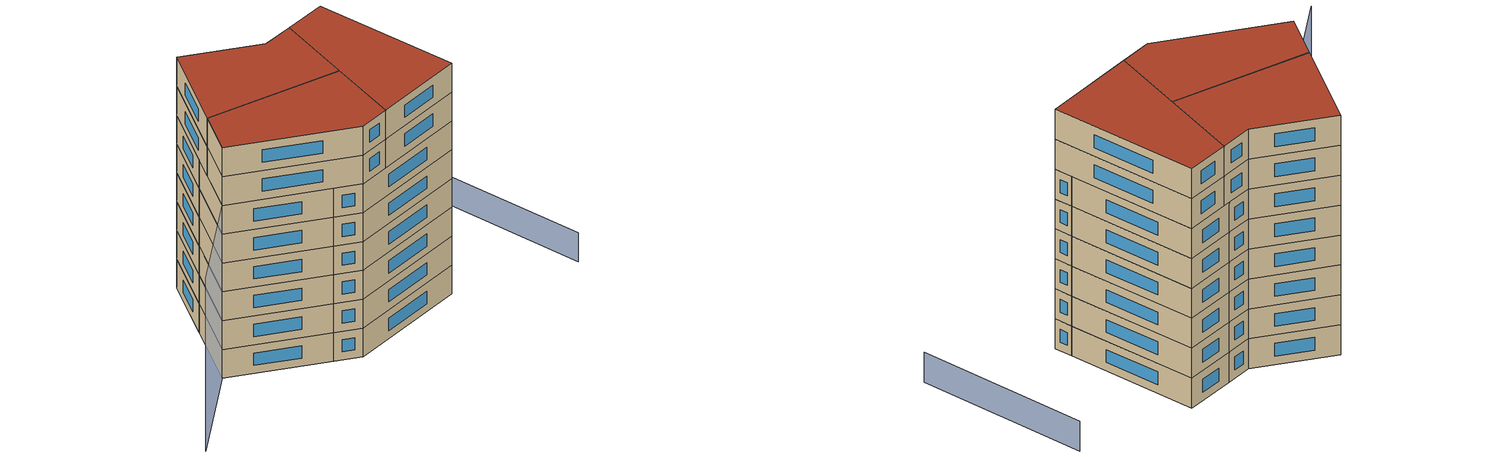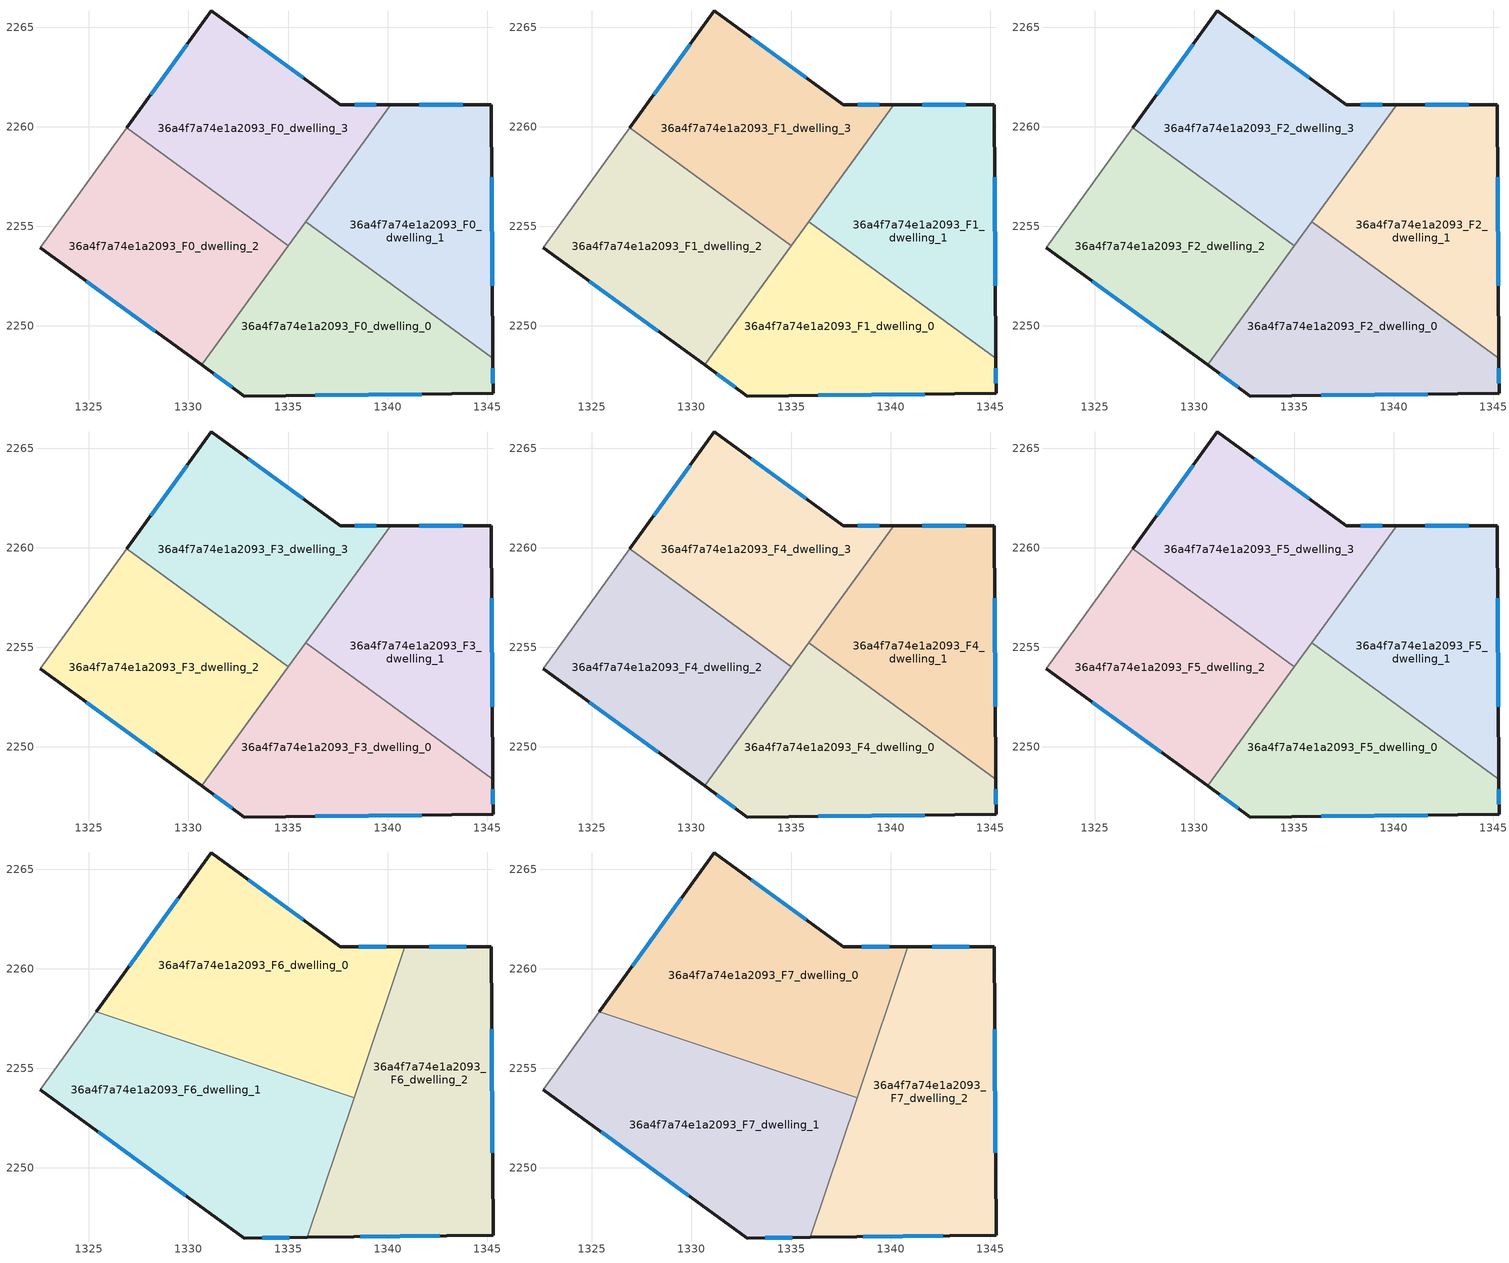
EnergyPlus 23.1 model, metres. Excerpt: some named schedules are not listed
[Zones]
36a4f7a74e1a2093_F0_dwelling_0
 floor ground (EU_floor_Construction): 1345.28,2248.38 1345.3,2246.61 1332.81,2246.47 1330.66,2248.03 1335.88,2255.22 z0
 wall outside (EU_wall_Construction): 1330.66,2248.03 1332.81,2246.47 1345.3,2246.61 1345.28,2248.38 z0:3
 wall to 36a4f7a74e1a2093_F0_dwelling_1 (EU_wall_Construction): 1345.28,2248.38 1335.88,2255.22 z0:3
 wall to 36a4f7a74e1a2093_F0_dwelling_2 (EU_wall_Construction): 1335.02,2254.03 1330.66,2248.03 z0:3
 wall to 36a4f7a74e1a2093_F0_dwelling_3 (EU_wall_Construction): 1335.88,2255.22 1335.02,2254.03 z0:3
 window (EU_Window_Construction): 1345.29,2247.12 1345.29,2247.88 / 1336.38,2246.51 1341.73,2246.57 / 1331.27,2247.59 1332.19,2246.92 z0.86:2.14
36a4f7a74e1a2093_F0_dwelling_1
 floor ground (EU_floor_Construction): 1345.21,2261.11 1345.28,2248.38 1335.88,2255.22 1340.16,2261.11 z0
 wall outside (EU_wall_Construction): 1345.28,2248.38 1345.21,2261.11 1340.16,2261.11 z0:3
 wall to 36a4f7a74e1a2093_F0_dwelling_3 (EU_wall_Construction): 1340.16,2261.11 1335.88,2255.22 z0:3
 window (EU_Window_Construction): 1343.76,2261.11 1341.6,2261.11 / 1345.26,2252.02 1345.23,2257.47 z0.86:2.14
36a4f7a74e1a2093_F0_dwelling_2
 floor ground (EU_floor_Construction): 1335.02,2254.03 1330.66,2248.03 1322.54,2253.93 1326.89,2259.94 z0
 wall outside (EU_wall_Construction): 1322.54,2253.93 1330.66,2248.03 z0:3
 wall to 36a4f7a74e1a2093_F0_dwelling_3 (EU_wall_Construction): 1335.02,2254.03 1326.89,2259.94 z0:3
 wall adiabatic (EU_wall_Construction): 1326.89,2259.94 1322.54,2253.93 z0:3
 window (EU_Window_Construction): 1324.86,2252.25 1328.34,2249.72 z0.86:2.14
36a4f7a74e1a2093_F0_dwelling_3
 floor ground (EU_floor_Construction): 1340.16,2261.11 1335.02,2254.03 1326.89,2259.94 1331.15,2265.82 1337.62,2261.11 z0
 wall outside (EU_wall_Construction): 1340.16,2261.11 1337.62,2261.11 1331.15,2265.82 1326.89,2259.94 z0:3
 window (EU_Window_Construction): 1335.77,2262.45 1333,2264.47 / 1339.43,2261.11 1338.35,2261.11 / 1329.93,2264.14 1328.11,2261.62 z0.86:2.14
36a4f7a74e1a2093_F1_dwelling_0
 floor to 36a4f7a74e1a2093_F0_dwelling_0 (EU_floor_Construction): 1345.28,2248.38 1345.3,2246.61 1332.81,2246.47 1330.66,2248.03 1335.88,2255.22 z3
 wall outside (EU_wall_Construction): 1330.66,2248.03 1332.81,2246.47 1345.3,2246.61 1345.28,2248.38 z3:6
 wall to 36a4f7a74e1a2093_F1_dwelling_1 (EU_wall_Construction): 1345.28,2248.38 1335.88,2255.22 z3:6
 wall to 36a4f7a74e1a2093_F1_dwelling_2 (EU_wall_Construction): 1335.02,2254.03 1330.66,2248.03 z3:6
 wall to 36a4f7a74e1a2093_F1_dwelling_3 (EU_wall_Construction): 1335.88,2255.22 1335.02,2254.03 z3:6
 window (EU_Window_Construction): 1345.29,2247.12 1345.29,2247.88 / 1336.38,2246.51 1341.73,2246.57 / 1331.27,2247.59 1332.19,2246.92 z3.86:5.14
36a4f7a74e1a2093_F1_dwelling_1
 floor to 36a4f7a74e1a2093_F0_dwelling_1 (EU_floor_Construction): 1345.21,2261.11 1345.28,2248.38 1335.88,2255.22 1340.16,2261.11 z3
 wall outside (EU_wall_Construction): 1345.28,2248.38 1345.21,2261.11 1340.16,2261.11 z3:6
 wall to 36a4f7a74e1a2093_F1_dwelling_3 (EU_wall_Construction): 1340.16,2261.11 1335.88,2255.22 z3:6
 window (EU_Window_Construction): 1343.76,2261.11 1341.6,2261.11 / 1345.26,2252.02 1345.23,2257.47 z3.86:5.14
36a4f7a74e1a2093_F1_dwelling_2
 floor to 36a4f7a74e1a2093_F0_dwelling_2 (EU_floor_Construction): 1335.02,2254.03 1330.66,2248.03 1322.54,2253.93 1326.89,2259.94 z3
 wall outside (EU_wall_Construction): 1322.54,2253.93 1330.66,2248.03 z3:6
 wall to 36a4f7a74e1a2093_F1_dwelling_3 (EU_wall_Construction): 1335.02,2254.03 1326.89,2259.94 z3:6
 wall adiabatic (EU_wall_Construction): 1326.89,2259.94 1322.54,2253.93 z3:6
 window (EU_Window_Construction): 1324.86,2252.25 1328.34,2249.72 z3.86:5.14
36a4f7a74e1a2093_F1_dwelling_3
 floor to 36a4f7a74e1a2093_F0_dwelling_3 (EU_floor_Construction): 1340.16,2261.11 1335.02,2254.03 1326.89,2259.94 1331.15,2265.82 1337.62,2261.11 z3
 wall outside (EU_wall_Construction): 1340.16,2261.11 1337.62,2261.11 1331.15,2265.82 1326.89,2259.94 z3:6
 window (EU_Window_Construction): 1335.77,2262.45 1333,2264.47 / 1339.43,2261.11 1338.35,2261.11 / 1329.93,2264.14 1328.11,2261.62 z3.86:5.14
36a4f7a74e1a2093_F2_dwelling_0
 floor to 36a4f7a74e1a2093_F1_dwelling_0 (EU_floor_Construction): 1345.28,2248.38 1345.3,2246.61 1332.81,2246.47 1330.66,2248.03 1335.88,2255.22 z6
 wall outside (EU_wall_Construction): 1330.66,2248.03 1332.81,2246.47 1345.3,2246.61 1345.28,2248.38 z6:9
 wall to 36a4f7a74e1a2093_F2_dwelling_1 (EU_wall_Construction): 1345.28,2248.38 1335.88,2255.22 z6:9
 wall to 36a4f7a74e1a2093_F2_dwelling_2 (EU_wall_Construction): 1335.02,2254.03 1330.66,2248.03 z6:9
 wall to 36a4f7a74e1a2093_F2_dwelling_3 (EU_wall_Construction): 1335.88,2255.22 1335.02,2254.03 z6:9
 window (EU_Window_Construction): 1345.29,2247.12 1345.29,2247.88 / 1336.38,2246.51 1341.73,2246.57 / 1331.27,2247.59 1332.19,2246.92 z6.86:8.14
36a4f7a74e1a2093_F2_dwelling_1
 floor to 36a4f7a74e1a2093_F1_dwelling_1 (EU_floor_Construction): 1345.21,2261.11 1345.28,2248.38 1335.88,2255.22 1340.16,2261.11 z6
 wall outside (EU_wall_Construction): 1345.28,2248.38 1345.21,2261.11 1340.16,2261.11 z6:9
 wall to 36a4f7a74e1a2093_F2_dwelling_3 (EU_wall_Construction): 1340.16,2261.11 1335.88,2255.22 z6:9
 window (EU_Window_Construction): 1343.76,2261.11 1341.6,2261.11 / 1345.26,2252.02 1345.23,2257.47 z6.86:8.14
36a4f7a74e1a2093_F2_dwelling_2
 floor to 36a4f7a74e1a2093_F1_dwelling_2 (EU_floor_Construction): 1335.02,2254.03 1330.66,2248.03 1322.54,2253.93 1326.89,2259.94 z6
 wall outside (EU_wall_Construction): 1322.54,2253.93 1330.66,2248.03 z6:9
 wall to 36a4f7a74e1a2093_F2_dwelling_3 (EU_wall_Construction): 1335.02,2254.03 1326.89,2259.94 z6:9
 wall adiabatic (EU_wall_Construction): 1326.89,2259.94 1322.54,2253.93 z6:9
 window (EU_Window_Construction): 1324.86,2252.25 1328.34,2249.72 z6.86:8.14
36a4f7a74e1a2093_F2_dwelling_3
 floor to 36a4f7a74e1a2093_F1_dwelling_3 (EU_floor_Construction): 1340.16,2261.11 1335.02,2254.03 1326.89,2259.94 1331.15,2265.82 1337.62,2261.11 z6
 wall outside (EU_wall_Construction): 1340.16,2261.11 1337.62,2261.11 1331.15,2265.82 1326.89,2259.94 z6:9
 window (EU_Window_Construction): 1335.77,2262.45 1333,2264.47 / 1339.43,2261.11 1338.35,2261.11 / 1329.93,2264.14 1328.11,2261.62 z6.86:8.14
36a4f7a74e1a2093_F3_dwelling_0
 floor to 36a4f7a74e1a2093_F2_dwelling_0 (EU_floor_Construction): 1345.28,2248.38 1345.3,2246.61 1332.81,2246.47 1330.66,2248.03 1335.88,2255.22 z9
 wall outside (EU_wall_Construction): 1330.66,2248.03 1332.81,2246.47 1345.3,2246.61 1345.28,2248.38 z9:12
 wall to 36a4f7a74e1a2093_F3_dwelling_1 (EU_wall_Construction): 1345.28,2248.38 1335.88,2255.22 z9:12
 wall to 36a4f7a74e1a2093_F3_dwelling_2 (EU_wall_Construction): 1335.02,2254.03 1330.66,2248.03 z9:12
 wall to 36a4f7a74e1a2093_F3_dwelling_3 (EU_wall_Construction): 1335.88,2255.22 1335.02,2254.03 z9:12
 window (EU_Window_Construction): 1345.29,2247.12 1345.29,2247.88 / 1336.38,2246.51 1341.73,2246.57 / 1331.27,2247.59 1332.19,2246.92 z9.86:11.14
36a4f7a74e1a2093_F3_dwelling_1
 floor to 36a4f7a74e1a2093_F2_dwelling_1 (EU_floor_Construction): 1345.21,2261.11 1345.28,2248.38 1335.88,2255.22 1340.16,2261.11 z9
 wall outside (EU_wall_Construction): 1345.28,2248.38 1345.21,2261.11 1340.16,2261.11 z9:12
 wall to 36a4f7a74e1a2093_F3_dwelling_3 (EU_wall_Construction): 1340.16,2261.11 1335.88,2255.22 z9:12
 window (EU_Window_Construction): 1343.76,2261.11 1341.6,2261.11 / 1345.26,2252.02 1345.23,2257.47 z9.86:11.14
36a4f7a74e1a2093_F3_dwelling_2
 floor to 36a4f7a74e1a2093_F2_dwelling_2 (EU_floor_Construction): 1335.02,2254.03 1330.66,2248.03 1322.54,2253.93 1326.89,2259.94 z9
 wall outside (EU_wall_Construction): 1322.54,2253.93 1330.66,2248.03 z9:12
 wall to 36a4f7a74e1a2093_F3_dwelling_3 (EU_wall_Construction): 1335.02,2254.03 1326.89,2259.94 z9:12
 wall adiabatic (EU_wall_Construction): 1326.89,2259.94 1322.54,2253.93 z9:12
 window (EU_Window_Construction): 1324.86,2252.25 1328.34,2249.72 z9.86:11.14
36a4f7a74e1a2093_F3_dwelling_3
 floor to 36a4f7a74e1a2093_F2_dwelling_3 (EU_floor_Construction): 1340.16,2261.11 1335.02,2254.03 1326.89,2259.94 1331.15,2265.82 1337.62,2261.11 z9
 wall outside (EU_wall_Construction): 1340.16,2261.11 1337.62,2261.11 1331.15,2265.82 1326.89,2259.94 z9:12
 window (EU_Window_Construction): 1335.77,2262.45 1333,2264.47 / 1339.43,2261.11 1338.35,2261.11 / 1329.93,2264.14 1328.11,2261.62 z9.86:11.14
36a4f7a74e1a2093_F4_dwelling_0
 floor to 36a4f7a74e1a2093_F3_dwelling_0 (EU_floor_Construction): 1345.28,2248.38 1345.3,2246.61 1332.81,2246.47 1330.66,2248.03 1335.88,2255.22 z12
 wall outside (EU_wall_Construction): 1330.66,2248.03 1332.81,2246.47 1345.3,2246.61 1345.28,2248.38 z12:15
 wall to 36a4f7a74e1a2093_F4_dwelling_1 (EU_wall_Construction): 1345.28,2248.38 1335.88,2255.22 z12:15
 wall to 36a4f7a74e1a2093_F4_dwelling_2 (EU_wall_Construction): 1335.02,2254.03 1330.66,2248.03 z12:15
 wall to 36a4f7a74e1a2093_F4_dwelling_3 (EU_wall_Construction): 1335.88,2255.22 1335.02,2254.03 z12:15
 window (EU_Window_Construction): 1345.29,2247.12 1345.29,2247.88 / 1336.38,2246.51 1341.73,2246.57 / 1331.27,2247.59 1332.19,2246.92 z12.86:14.14
36a4f7a74e1a2093_F4_dwelling_1
 floor to 36a4f7a74e1a2093_F3_dwelling_1 (EU_floor_Construction): 1345.21,2261.11 1345.28,2248.38 1335.88,2255.22 1340.16,2261.11 z12
 wall outside (EU_wall_Construction): 1345.28,2248.38 1345.21,2261.11 1340.16,2261.11 z12:15
 wall to 36a4f7a74e1a2093_F4_dwelling_3 (EU_wall_Construction): 1340.16,2261.11 1335.88,2255.22 z12:15
 window (EU_Window_Construction): 1343.76,2261.11 1341.6,2261.11 / 1345.26,2252.02 1345.23,2257.47 z12.86:14.14
36a4f7a74e1a2093_F4_dwelling_2
 floor to 36a4f7a74e1a2093_F3_dwelling_2 (EU_floor_Construction): 1335.02,2254.03 1330.66,2248.03 1322.54,2253.93 1326.89,2259.94 z12
 wall outside (EU_wall_Construction): 1322.54,2253.93 1330.66,2248.03 z12:15
 wall to 36a4f7a74e1a2093_F4_dwelling_3 (EU_wall_Construction): 1335.02,2254.03 1326.89,2259.94 z12:15
 wall adiabatic (EU_wall_Construction): 1326.89,2259.94 1322.54,2253.93 z12:15
 window (EU_Window_Construction): 1324.86,2252.25 1328.34,2249.72 z12.86:14.14
36a4f7a74e1a2093_F4_dwelling_3
 floor to 36a4f7a74e1a2093_F3_dwelling_3 (EU_floor_Construction): 1340.16,2261.11 1335.02,2254.03 1326.89,2259.94 1331.15,2265.82 1337.62,2261.11 z12
 wall outside (EU_wall_Construction): 1340.16,2261.11 1337.62,2261.11 1331.15,2265.82 1326.89,2259.94 z12:15
 window (EU_Window_Construction): 1335.77,2262.45 1333,2264.47 / 1339.43,2261.11 1338.35,2261.11 / 1329.93,2264.14 1328.11,2261.62 z12.86:14.14
36a4f7a74e1a2093_F5_dwelling_0
 floor to 36a4f7a74e1a2093_F4_dwelling_0 (EU_floor_Construction): 1345.28,2248.38 1345.3,2246.61 1332.81,2246.47 1330.66,2248.03 1335.88,2255.22 z15
 wall outside (EU_wall_Construction): 1330.66,2248.03 1332.81,2246.47 1345.3,2246.61 1345.28,2248.38 z15:18
 wall to 36a4f7a74e1a2093_F5_dwelling_1 (EU_wall_Construction): 1345.28,2248.38 1335.88,2255.22 z15:18
 wall to 36a4f7a74e1a2093_F5_dwelling_2 (EU_wall_Construction): 1335.02,2254.03 1330.66,2248.03 z15:18
 wall to 36a4f7a74e1a2093_F5_dwelling_3 (EU_wall_Construction): 1335.88,2255.22 1335.02,2254.03 z15:18
 window (EU_Window_Construction): 1345.29,2247.12 1345.29,2247.88 / 1336.38,2246.51 1341.73,2246.57 / 1331.27,2247.59 1332.19,2246.92 z15.86:17.14
 ceiling adiabatic (EU_roof_Construction): 1335.98,2246.51 1338.3,2253.46 1335.88,2255.22 1330.66,2248.03 1332.81,2246.47 z18
36a4f7a74e1a2093_F5_dwelling_1
 floor to 36a4f7a74e1a2093_F4_dwelling_1 (EU_floor_Construction): 1345.21,2261.11 1345.28,2248.38 1335.88,2255.22 1340.16,2261.11 z15
 wall outside (EU_wall_Construction): 1345.28,2248.38 1345.21,2261.11 1340.16,2261.11 z15:18
 wall to 36a4f7a74e1a2093_F5_dwelling_3 (EU_wall_Construction): 1340.16,2261.11 1335.88,2255.22 z15:18
 window (EU_Window_Construction): 1343.76,2261.11 1341.6,2261.11 / 1345.26,2252.02 1345.23,2257.47 z15.86:17.14
36a4f7a74e1a2093_F5_dwelling_2
 floor to 36a4f7a74e1a2093_F4_dwelling_2 (EU_floor_Construction): 1335.02,2254.03 1330.66,2248.03 1322.54,2253.93 1326.89,2259.94 z15
 wall outside (EU_wall_Construction): 1322.54,2253.93 1330.66,2248.03 z15:18
 wall to 36a4f7a74e1a2093_F5_dwelling_3 (EU_wall_Construction): 1335.02,2254.03 1326.89,2259.94 z15:18
 wall adiabatic (EU_wall_Construction): 1326.89,2259.94 1322.54,2253.93 z15:18
 window (EU_Window_Construction): 1324.86,2252.25 1328.34,2249.72 z15.86:17.14
36a4f7a74e1a2093_F5_dwelling_3
 floor to 36a4f7a74e1a2093_F4_dwelling_3 (EU_floor_Construction): 1340.16,2261.11 1335.02,2254.03 1326.89,2259.94 1331.15,2265.82 1337.62,2261.11 z15
 wall outside (EU_wall_Construction): 1340.16,2261.11 1337.62,2261.11 1331.15,2265.82 1326.89,2259.94 z15:18
 window (EU_Window_Construction): 1335.77,2262.45 1333,2264.47 / 1339.43,2261.11 1338.35,2261.11 / 1329.93,2264.14 1328.11,2261.62 z15.86:17.14
36a4f7a74e1a2093_F6_dwelling_0
 floor to 36a4f7a74e1a2093_F5_dwelling_3 (EU_floor_Construction): 1340.16,2261.11 1335.36,2254.51 1333.51,2255.13 1326.89,2259.94 1331.15,2265.82 1337.62,2261.11 z18
 floor to 36a4f7a74e1a2093_F5_dwelling_1 (EU_floor_Construction): 1340.86,2261.11 1338.32,2253.52 1338.13,2253.58 1335.88,2255.22 1340.16,2261.11 z18
 floor to 36a4f7a74e1a2093_F5_dwelling_2 (EU_floor_Construction): 1333.51,2255.13 1325.38,2257.85 1326.89,2259.94 z18
 floor adiabatic (EU_floor_Construction): 1338.13,2253.58 1335.36,2254.51 1335.88,2255.22 z18
 wall outside (EU_wall_Construction): 1340.86,2261.11 1337.62,2261.11 1331.15,2265.82 1325.38,2257.85 z18:21
 wall to 36a4f7a74e1a2093_F6_dwelling_1 (EU_wall_Construction): 1325.38,2257.85 1338.32,2253.52 z18:21
 wall to 36a4f7a74e1a2093_F6_dwelling_2 (EU_wall_Construction): 1338.32,2253.52 1340.86,2261.11 z18:21
 window (EU_Window_Construction): 1339.94,2261.11 1338.55,2261.11 / 1329.5,2263.54 1327.03,2260.12 / 1335.77,2262.45 1333,2264.47 z18.86:20.14
36a4f7a74e1a2093_F6_dwelling_1
 floor to 36a4f7a74e1a2093_F5_dwelling_2 (EU_floor_Construction): 1333.51,2255.13 1335.02,2254.03 1330.66,2248.03 1322.54,2253.93 1325.38,2257.85 z18
 floor to 36a4f7a74e1a2093_F5_dwelling_3 (EU_floor_Construction): 1335.36,2254.51 1335.02,2254.03 1333.51,2255.13 z18
 floor adiabatic (EU_floor_Construction): 1338.32,2253.52 1335.97,2246.51 1332.81,2246.47 1330.66,2248.03 1335.36,2254.51 z18
 wall outside (EU_wall_Construction): 1322.54,2253.93 1332.81,2246.47 1335.97,2246.51 z18:21
 wall adiabatic (EU_wall_Construction): 1325.38,2257.85 1322.54,2253.93 z18:21
 wall to 36a4f7a74e1a2093_F6_dwelling_2 (EU_wall_Construction): 1335.97,2246.51 1338.32,2253.52 z18:21
 window (EU_Window_Construction): 1333.71,2246.48 1335.07,2246.5 / 1325.48,2251.8 1329.87,2248.6 z18.86:20.14
36a4f7a74e1a2093_F6_dwelling_2
 floor to 36a4f7a74e1a2093_F5_dwelling_1 (EU_floor_Construction): 1345.21,2261.11 1345.28,2248.38 1338.3,2253.46 1340.86,2261.11 z18
 floor to 36a4f7a74e1a2093_F5_dwelling_0 (EU_floor_Construction): 1345.28,2248.38 1345.3,2246.61 1335.98,2246.51 1338.3,2253.46 z18
 wall outside (EU_wall_Construction): 1335.97,2246.51 1345.3,2246.61 1345.21,2261.11 1340.86,2261.11 z18:21
 window (EU_Window_Construction): 1343.96,2261.11 1342.1,2261.11 / 1345.27,2250.76 1345.23,2256.97 / 1338.64,2246.54 1342.63,2246.58 z18.86:20.14
36a4f7a74e1a2093_F7_dwelling_0
 floor to 36a4f7a74e1a2093_F6_dwelling_0 (EU_floor_Construction): 1340.86,2261.11 1338.32,2253.52 1325.38,2257.85 1331.15,2265.82 1337.62,2261.11 z21
 wall outside (EU_wall_Construction): 1340.86,2261.11 1337.62,2261.11 1331.15,2265.82 1325.38,2257.85 z21:24
 wall to 36a4f7a74e1a2093_F7_dwelling_1 (EU_wall_Construction): 1325.38,2257.85 1338.32,2253.52 z21:24
 wall to 36a4f7a74e1a2093_F7_dwelling_2 (EU_wall_Construction): 1338.32,2253.52 1340.86,2261.11 z21:24
 window (EU_Window_Construction): 1339.94,2261.11 1338.55,2261.11 / 1329.5,2263.54 1327.03,2260.12 / 1335.77,2262.45 1333,2264.47 z21.86:23.14
 roof outside (EU_roof_Construction): 1338.32,2253.52 1340.86,2261.11 1337.62,2261.11 1331.15,2265.82 1325.38,2257.85 z24
36a4f7a74e1a2093_F7_dwelling_1
 floor to 36a4f7a74e1a2093_F6_dwelling_1 (EU_floor_Construction): 1338.32,2253.52 1335.97,2246.51 1332.81,2246.47 1322.54,2253.93 1325.38,2257.85 z21
 wall outside (EU_wall_Construction): 1322.54,2253.93 1332.81,2246.47 1335.97,2246.51 z21:24
 wall adiabatic (EU_wall_Construction): 1325.38,2257.85 1322.54,2253.93 z21:24
 wall to 36a4f7a74e1a2093_F7_dwelling_2 (EU_wall_Construction): 1335.97,2246.51 1338.32,2253.52 z21:24
 window (EU_Window_Construction): 1333.71,2246.48 1335.07,2246.5 / 1325.48,2251.8 1329.87,2248.6 z21.86:23.14
 roof outside (EU_roof_Construction): 1335.97,2246.51 1338.32,2253.52 1325.38,2257.85 1322.54,2253.93 1332.81,2246.47 z24
36a4f7a74e1a2093_F7_dwelling_2
 floor to 36a4f7a74e1a2093_F6_dwelling_2 (EU_floor_Construction): 1345.21,2261.11 1345.3,2246.61 1335.97,2246.51 1340.86,2261.11 z21
 wall outside (EU_wall_Construction): 1335.97,2246.51 1345.3,2246.61 1345.21,2261.11 1340.86,2261.11 z21:24
 window (EU_Window_Construction): 1343.96,2261.11 1342.1,2261.11 / 1345.27,2250.76 1345.23,2256.97 / 1338.64,2246.54 1342.63,2246.58 z21.86:23.14
 roof outside (EU_roof_Construction): 1345.3,2246.61 1345.21,2261.11 1340.86,2261.11 1335.97,2246.51 z24
shading: 1356.08,2241.21 1356.08,2257.81 z0:3; 1333.53,2260.64 1312.78,2247.97 z0:18
[Building]
EU S2 Campaign: North Axis=0; Terrain=City; Solar Distribution=FullExterior
[Site:Location]
Helsinki-Vantaa.AP: Latitude=60.317; Longitude=24.963; Time Zone=2; Elevation=54.6
[SizingPeriod:WeatherFileDays]
AnnualSizingPeriod: Begin Month=1; Begin Day of Month=1; End Month=12; End Day of Month=31; Day of Week for Start Day=Monday; Use Weather File Daylight Saving Period=No; Use Weather File Rain and Snow Indicators=No
[MATERIAL]
EU_InternalMass_Material: Roughness=MediumRough; Thickness=0.1; Conductivity=1; Density=1800; Specific Heat=900; Thermal Absorptance=0.9; Solar Absorptance=0.7; Visible Absorptance=0.7
[MATERIAL:NOMASS] Roughness=MediumRough; Thermal Absorptance=0.9; Solar Absorptance=0.7; Visible Absorptance=0.7
Name | Thermal Resistance
EU_wall_NoMass | 1.10183
EU_roof_NoMass; EU_floor_NoMass | 1.70606
[WINDOWMATERIAL:SIMPLEGLAZINGSYSTEM]
EU_Window_SimpleGlazing: UFactor=3.11035; Solar Heat Gain Coefficient=0.8; Visible Transmittance=0.8
[CONSTRUCTION]
EU_wall_Construction: EU_wall_NoMass
EU_roof_Construction: EU_roof_NoMass
EU_floor_Construction: EU_floor_NoMass
EU_Window_Construction: EU_Window_SimpleGlazing
EU_InternalMass_Construction: EU_InternalMass_Material
[ZONE] Type=1; Multiplier=1; Ceiling Height=autocalculate; Floor Area=autocalculate; Part of Total Floor Area=Yes
Name | Volume
36a4f7a74e1a2093_F0_dwelling_0; 36a4f7a74e1a2093_F1_dwelling_0; 36a4f7a74e1a2093_F2_dwelling_0; 36a4f7a74e1a2093_F3_dwelling_0; 36a4f7a74e1a2093_F4_dwelling_0; 36a4f7a74e1a2093_F5_dwelling_0 | 223.337
36a4f7a74e1a2093_F6_dwelling_0; 36a4f7a74e1a2093_F7_dwelling_0 | 297.793
36a4f7a74e1a2093_F0_dwelling_1; 36a4f7a74e1a2093_F1_dwelling_1; 36a4f7a74e1a2093_F2_dwelling_1; 36a4f7a74e1a2093_F3_dwelling_1; 36a4f7a74e1a2093_F4_dwelling_1; 36a4f7a74e1a2093_F5_dwelling_1 | 223.36
36a4f7a74e1a2093_F6_dwelling_1; 36a4f7a74e1a2093_F7_dwelling_1 | 297.815
36a4f7a74e1a2093_F0_dwelling_2; 36a4f7a74e1a2093_F1_dwelling_2; 36a4f7a74e1a2093_F2_dwelling_2; 36a4f7a74e1a2093_F3_dwelling_2; 36a4f7a74e1a2093_F4_dwelling_2; 36a4f7a74e1a2093_F5_dwelling_2 | 223.355
36a4f7a74e1a2093_F6_dwelling_2; 36a4f7a74e1a2093_F7_dwelling_2 | 297.802
36a4f7a74e1a2093_F0_dwelling_3; 36a4f7a74e1a2093_F1_dwelling_3; 36a4f7a74e1a2093_F2_dwelling_3; 36a4f7a74e1a2093_F3_dwelling_3; 36a4f7a74e1a2093_F4_dwelling_3; 36a4f7a74e1a2093_F5_dwelling_3 | 223.367
[INTERNALMASS] Construction=EU_InternalMass_Construction
Name | Zone or ZoneList | Surface Area
36a4f7a74e1a2093_F0_dwelling_0_EU_InternalMass | 36a4f7a74e1a2093_F0_dwelling_0 | 74.4452
36a4f7a74e1a2093_F0_dwelling_1_EU_InternalMass | 36a4f7a74e1a2093_F0_dwelling_1 | 74.4532
36a4f7a74e1a2093_F0_dwelling_2_EU_InternalMass | 36a4f7a74e1a2093_F0_dwelling_2 | 74.4517
36a4f7a74e1a2093_F0_dwelling_3_EU_InternalMass | 36a4f7a74e1a2093_F0_dwelling_3 | 74.4559
36a4f7a74e1a2093_F1_dwelling_0_EU_InternalMass | 36a4f7a74e1a2093_F1_dwelling_0 | 74.4452
36a4f7a74e1a2093_F1_dwelling_1_EU_InternalMass | 36a4f7a74e1a2093_F1_dwelling_1 | 74.4532
36a4f7a74e1a2093_F1_dwelling_2_EU_InternalMass | 36a4f7a74e1a2093_F1_dwelling_2 | 74.4517
36a4f7a74e1a2093_F1_dwelling_3_EU_InternalMass | 36a4f7a74e1a2093_F1_dwelling_3 | 74.4559
36a4f7a74e1a2093_F2_dwelling_0_EU_InternalMass | 36a4f7a74e1a2093_F2_dwelling_0 | 74.4452
36a4f7a74e1a2093_F2_dwelling_1_EU_InternalMass | 36a4f7a74e1a2093_F2_dwelling_1 | 74.4532
36a4f7a74e1a2093_F2_dwelling_2_EU_InternalMass | 36a4f7a74e1a2093_F2_dwelling_2 | 74.4517
36a4f7a74e1a2093_F2_dwelling_3_EU_InternalMass | 36a4f7a74e1a2093_F2_dwelling_3 | 74.4559
36a4f7a74e1a2093_F3_dwelling_0_EU_InternalMass | 36a4f7a74e1a2093_F3_dwelling_0 | 74.4452
36a4f7a74e1a2093_F3_dwelling_1_EU_InternalMass | 36a4f7a74e1a2093_F3_dwelling_1 | 74.4532
36a4f7a74e1a2093_F3_dwelling_2_EU_InternalMass | 36a4f7a74e1a2093_F3_dwelling_2 | 74.4517
36a4f7a74e1a2093_F3_dwelling_3_EU_InternalMass | 36a4f7a74e1a2093_F3_dwelling_3 | 74.4559
36a4f7a74e1a2093_F4_dwelling_0_EU_InternalMass | 36a4f7a74e1a2093_F4_dwelling_0 | 74.4452
36a4f7a74e1a2093_F4_dwelling_1_EU_InternalMass | 36a4f7a74e1a2093_F4_dwelling_1 | 74.4532
36a4f7a74e1a2093_F4_dwelling_2_EU_InternalMass | 36a4f7a74e1a2093_F4_dwelling_2 | 74.4517
36a4f7a74e1a2093_F4_dwelling_3_EU_InternalMass | 36a4f7a74e1a2093_F4_dwelling_3 | 74.4559
36a4f7a74e1a2093_F5_dwelling_0_EU_InternalMass | 36a4f7a74e1a2093_F5_dwelling_0 | 74.4452
36a4f7a74e1a2093_F5_dwelling_1_EU_InternalMass | 36a4f7a74e1a2093_F5_dwelling_1 | 74.4532
36a4f7a74e1a2093_F5_dwelling_2_EU_InternalMass | 36a4f7a74e1a2093_F5_dwelling_2 | 74.4517
36a4f7a74e1a2093_F5_dwelling_3_EU_InternalMass | 36a4f7a74e1a2093_F5_dwelling_3 | 74.4559
36a4f7a74e1a2093_F6_dwelling_0_EU_InternalMass | 36a4f7a74e1a2093_F6_dwelling_0 | 99.2649
36a4f7a74e1a2093_F6_dwelling_1_EU_InternalMass | 36a4f7a74e1a2093_F6_dwelling_1 | 99.2696
36a4f7a74e1a2093_F6_dwelling_2_EU_InternalMass | 36a4f7a74e1a2093_F6_dwelling_2 | 99.2675
36a4f7a74e1a2093_F7_dwelling_0_EU_InternalMass | 36a4f7a74e1a2093_F7_dwelling_0 | 99.2649
36a4f7a74e1a2093_F7_dwelling_1_EU_InternalMass | 36a4f7a74e1a2093_F7_dwelling_1 | 99.2696
36a4f7a74e1a2093_F7_dwelling_2_EU_InternalMass | 36a4f7a74e1a2093_F7_dwelling_2 | 99.2675
[OTHEREQUIPMENT] Fuel Type=Electricity; Design Level Calculation Method=Watts/Area; Power per Zone Floor Area=1; Fraction Latent=0; Fraction Radiant=0; Fraction Lost=0; Carbon Dioxide Generation Rate=0; EndUse Subcategory=EU_Step8_InternalGains
Name | Zone or ZoneList or Space or SpaceList | Schedule
EU_Step8_InternalGain_36a4f7a74e1a2093_F0_dwelling_0_f000 | 36a4f7a74e1a2093_F0_dwelling_0 | EU_Step8_GainSchedule_36a4f7a74e1a2093_F0_dwelling_0_f000
EU_Step8_InternalGain_36a4f7a74e1a2093_F0_dwelling_1_f000 | 36a4f7a74e1a2093_F0_dwelling_1 | EU_Step8_GainSchedule_36a4f7a74e1a2093_F0_dwelling_1_f000
EU_Step8_InternalGain_36a4f7a74e1a2093_F0_dwelling_2_f000 | 36a4f7a74e1a2093_F0_dwelling_2 | EU_Step8_GainSchedule_36a4f7a74e1a2093_F0_dwelling_2_f000
EU_Step8_InternalGain_36a4f7a74e1a2093_F0_dwelling_3_f000 | 36a4f7a74e1a2093_F0_dwelling_3 | EU_Step8_GainSchedule_36a4f7a74e1a2093_F0_dwelling_3_f000
EU_Step8_InternalGain_36a4f7a74e1a2093_F1_dwelling_0_f000 | 36a4f7a74e1a2093_F1_dwelling_0 | EU_Step8_GainSchedule_36a4f7a74e1a2093_F1_dwelling_0_f000
EU_Step8_InternalGain_36a4f7a74e1a2093_F1_dwelling_1_f000 | 36a4f7a74e1a2093_F1_dwelling_1 | EU_Step8_GainSchedule_36a4f7a74e1a2093_F1_dwelling_1_f000
EU_Step8_InternalGain_36a4f7a74e1a2093_F1_dwelling_2_f000 | 36a4f7a74e1a2093_F1_dwelling_2 | EU_Step8_GainSchedule_36a4f7a74e1a2093_F1_dwelling_2_f000
EU_Step8_InternalGain_36a4f7a74e1a2093_F1_dwelling_3_f000 | 36a4f7a74e1a2093_F1_dwelling_3 | EU_Step8_GainSchedule_36a4f7a74e1a2093_F1_dwelling_3_f000
EU_Step8_InternalGain_36a4f7a74e1a2093_F2_dwelling_0_f000 | 36a4f7a74e1a2093_F2_dwelling_0 | EU_Step8_GainSchedule_36a4f7a74e1a2093_F2_dwelling_0_f000
EU_Step8_InternalGain_36a4f7a74e1a2093_F2_dwelling_1_f000 | 36a4f7a74e1a2093_F2_dwelling_1 | EU_Step8_GainSchedule_36a4f7a74e1a2093_F2_dwelling_1_f000
EU_Step8_InternalGain_36a4f7a74e1a2093_F2_dwelling_2_f000 | 36a4f7a74e1a2093_F2_dwelling_2 | EU_Step8_GainSchedule_36a4f7a74e1a2093_F2_dwelling_2_f000
EU_Step8_InternalGain_36a4f7a74e1a2093_F2_dwelling_3_f000 | 36a4f7a74e1a2093_F2_dwelling_3 | EU_Step8_GainSchedule_36a4f7a74e1a2093_F2_dwelling_3_f000
EU_Step8_InternalGain_36a4f7a74e1a2093_F3_dwelling_0_f000 | 36a4f7a74e1a2093_F3_dwelling_0 | EU_Step8_GainSchedule_36a4f7a74e1a2093_F3_dwelling_0_f000
EU_Step8_InternalGain_36a4f7a74e1a2093_F3_dwelling_1_f000 | 36a4f7a74e1a2093_F3_dwelling_1 | EU_Step8_GainSchedule_36a4f7a74e1a2093_F3_dwelling_1_f000
EU_Step8_InternalGain_36a4f7a74e1a2093_F3_dwelling_2_f000 | 36a4f7a74e1a2093_F3_dwelling_2 | EU_Step8_GainSchedule_36a4f7a74e1a2093_F3_dwelling_2_f000
EU_Step8_InternalGain_36a4f7a74e1a2093_F3_dwelling_3_f000 | 36a4f7a74e1a2093_F3_dwelling_3 | EU_Step8_GainSchedule_36a4f7a74e1a2093_F3_dwelling_3_f000
EU_Step8_InternalGain_36a4f7a74e1a2093_F4_dwelling_0_f000 | 36a4f7a74e1a2093_F4_dwelling_0 | EU_Step8_GainSchedule_36a4f7a74e1a2093_F4_dwelling_0_f000
EU_Step8_InternalGain_36a4f7a74e1a2093_F4_dwelling_1_f000 | 36a4f7a74e1a2093_F4_dwelling_1 | EU_Step8_GainSchedule_36a4f7a74e1a2093_F4_dwelling_1_f000
EU_Step8_InternalGain_36a4f7a74e1a2093_F4_dwelling_2_f000 | 36a4f7a74e1a2093_F4_dwelling_2 | EU_Step8_GainSchedule_36a4f7a74e1a2093_F4_dwelling_2_f000
EU_Step8_InternalGain_36a4f7a74e1a2093_F4_dwelling_3_f000 | 36a4f7a74e1a2093_F4_dwelling_3 | EU_Step8_GainSchedule_36a4f7a74e1a2093_F4_dwelling_3_f000
EU_Step8_InternalGain_36a4f7a74e1a2093_F5_dwelling_0_f000 | 36a4f7a74e1a2093_F5_dwelling_0 | EU_Step8_GainSchedule_36a4f7a74e1a2093_F5_dwelling_0_f000
EU_Step8_InternalGain_36a4f7a74e1a2093_F5_dwelling_1_f000 | 36a4f7a74e1a2093_F5_dwelling_1 | EU_Step8_GainSchedule_36a4f7a74e1a2093_F5_dwelling_1_f000
EU_Step8_InternalGain_36a4f7a74e1a2093_F5_dwelling_2_f000 | 36a4f7a74e1a2093_F5_dwelling_2 | EU_Step8_GainSchedule_36a4f7a74e1a2093_F5_dwelling_2_f000
EU_Step8_InternalGain_36a4f7a74e1a2093_F5_dwelling_3_f000 | 36a4f7a74e1a2093_F5_dwelling_3 | EU_Step8_GainSchedule_36a4f7a74e1a2093_F5_dwelling_3_f000
EU_Step8_InternalGain_36a4f7a74e1a2093_F6_dwelling_0_f000 | 36a4f7a74e1a2093_F6_dwelling_0 | EU_Step8_GainSchedule_36a4f7a74e1a2093_F6_dwelling_0_f000
EU_Step8_InternalGain_36a4f7a74e1a2093_F6_dwelling_1_f000 | 36a4f7a74e1a2093_F6_dwelling_1 | EU_Step8_GainSchedule_36a4f7a74e1a2093_F6_dwelling_1_f000
EU_Step8_InternalGain_36a4f7a74e1a2093_F6_dwelling_2_f000 | 36a4f7a74e1a2093_F6_dwelling_2 | EU_Step8_GainSchedule_36a4f7a74e1a2093_F6_dwelling_2_f000
EU_Step8_InternalGain_36a4f7a74e1a2093_F7_dwelling_0_f000 | 36a4f7a74e1a2093_F7_dwelling_0 | EU_Step8_GainSchedule_36a4f7a74e1a2093_F7_dwelling_0_f000
EU_Step8_InternalGain_36a4f7a74e1a2093_F7_dwelling_1_f000 | 36a4f7a74e1a2093_F7_dwelling_1 | EU_Step8_GainSchedule_36a4f7a74e1a2093_F7_dwelling_1_f000
EU_Step8_InternalGain_36a4f7a74e1a2093_F7_dwelling_2_f000 | 36a4f7a74e1a2093_F7_dwelling_2 | EU_Step8_GainSchedule_36a4f7a74e1a2093_F7_dwelling_2_f000
[ZONEVENTILATION:DESIGNFLOWRATE] Schedule=EU_AlwaysOn; Design Flow Rate Calculation Method=AirChanges/Hour; Air Changes per Hour=0.756316; Ventilation Type=Natural; Fan Pressure Rise=0; Fan Total Efficiency=1; Constant Term Coefficient=1; Temperature Term Coefficient=0; Velocity Term Coefficient=0; Velocity Squared Term Coefficient=0; Minimum Indoor Temperature=-100; Maximum Indoor Temperature=100; Delta Temperature=-100; Minimum Outdoor Temperature=-100; Maximum Outdoor Temperature=100; Maximum Wind Speed=40
Name | Zone or ZoneList or Space or SpaceList
EU_ConstantAir_36a4f7a74e1a2093_F0_dwelling_0 | 36a4f7a74e1a2093_F0_dwelling_0
EU_ConstantAir_36a4f7a74e1a2093_F0_dwelling_1 | 36a4f7a74e1a2093_F0_dwelling_1
EU_ConstantAir_36a4f7a74e1a2093_F0_dwelling_2 | 36a4f7a74e1a2093_F0_dwelling_2
EU_ConstantAir_36a4f7a74e1a2093_F0_dwelling_3 | 36a4f7a74e1a2093_F0_dwelling_3
EU_ConstantAir_36a4f7a74e1a2093_F1_dwelling_0 | 36a4f7a74e1a2093_F1_dwelling_0
EU_ConstantAir_36a4f7a74e1a2093_F1_dwelling_1 | 36a4f7a74e1a2093_F1_dwelling_1
EU_ConstantAir_36a4f7a74e1a2093_F1_dwelling_2 | 36a4f7a74e1a2093_F1_dwelling_2
EU_ConstantAir_36a4f7a74e1a2093_F1_dwelling_3 | 36a4f7a74e1a2093_F1_dwelling_3
EU_ConstantAir_36a4f7a74e1a2093_F2_dwelling_0 | 36a4f7a74e1a2093_F2_dwelling_0
EU_ConstantAir_36a4f7a74e1a2093_F2_dwelling_1 | 36a4f7a74e1a2093_F2_dwelling_1
EU_ConstantAir_36a4f7a74e1a2093_F2_dwelling_2 | 36a4f7a74e1a2093_F2_dwelling_2
EU_ConstantAir_36a4f7a74e1a2093_F2_dwelling_3 | 36a4f7a74e1a2093_F2_dwelling_3
EU_ConstantAir_36a4f7a74e1a2093_F3_dwelling_0 | 36a4f7a74e1a2093_F3_dwelling_0
EU_ConstantAir_36a4f7a74e1a2093_F3_dwelling_1 | 36a4f7a74e1a2093_F3_dwelling_1
EU_ConstantAir_36a4f7a74e1a2093_F3_dwelling_2 | 36a4f7a74e1a2093_F3_dwelling_2
EU_ConstantAir_36a4f7a74e1a2093_F3_dwelling_3 | 36a4f7a74e1a2093_F3_dwelling_3
EU_ConstantAir_36a4f7a74e1a2093_F4_dwelling_0 | 36a4f7a74e1a2093_F4_dwelling_0
EU_ConstantAir_36a4f7a74e1a2093_F4_dwelling_1 | 36a4f7a74e1a2093_F4_dwelling_1
EU_ConstantAir_36a4f7a74e1a2093_F4_dwelling_2 | 36a4f7a74e1a2093_F4_dwelling_2
EU_ConstantAir_36a4f7a74e1a2093_F4_dwelling_3 | 36a4f7a74e1a2093_F4_dwelling_3
EU_ConstantAir_36a4f7a74e1a2093_F5_dwelling_0 | 36a4f7a74e1a2093_F5_dwelling_0
EU_ConstantAir_36a4f7a74e1a2093_F5_dwelling_1 | 36a4f7a74e1a2093_F5_dwelling_1
EU_ConstantAir_36a4f7a74e1a2093_F5_dwelling_2 | 36a4f7a74e1a2093_F5_dwelling_2
EU_ConstantAir_36a4f7a74e1a2093_F5_dwelling_3 | 36a4f7a74e1a2093_F5_dwelling_3
EU_ConstantAir_36a4f7a74e1a2093_F6_dwelling_0 | 36a4f7a74e1a2093_F6_dwelling_0
EU_ConstantAir_36a4f7a74e1a2093_F6_dwelling_1 | 36a4f7a74e1a2093_F6_dwelling_1
EU_ConstantAir_36a4f7a74e1a2093_F6_dwelling_2 | 36a4f7a74e1a2093_F6_dwelling_2
EU_ConstantAir_36a4f7a74e1a2093_F7_dwelling_0 | 36a4f7a74e1a2093_F7_dwelling_0
EU_ConstantAir_36a4f7a74e1a2093_F7_dwelling_1 | 36a4f7a74e1a2093_F7_dwelling_1
EU_ConstantAir_36a4f7a74e1a2093_F7_dwelling_2 | 36a4f7a74e1a2093_F7_dwelling_2
[HVACTEMPLATE:THERMOSTAT] Constant Heating Setpoint=20; Constant Cooling Setpoint=50
EU_HeatOnly_36a4f7a74e1a2093_F0_dwelling_0; EU_HeatOnly_36a4f7a74e1a2093_F0_dwelling_1; EU_HeatOnly_36a4f7a74e1a2093_F0_dwelling_2; EU_HeatOnly_36a4f7a74e1a2093_F0_dwelling_3; EU_HeatOnly_36a4f7a74e1a2093_F1_dwelling_0; EU_HeatOnly_36a4f7a74e1a2093_F1_dwelling_1; EU_HeatOnly_36a4f7a74e1a2093_F1_dwelling_2; EU_HeatOnly_36a4f7a74e1a2093_F1_dwelling_3; EU_HeatOnly_36a4f7a74e1a2093_F2_dwelling_0; EU_HeatOnly_36a4f7a74e1a2093_F2_dwelling_1; EU_HeatOnly_36a4f7a74e1a2093_F2_dwelling_2; EU_HeatOnly_36a4f7a74e1a2093_F2_dwelling_3; EU_HeatOnly_36a4f7a74e1a2093_F3_dwelling_0; EU_HeatOnly_36a4f7a74e1a2093_F3_dwelling_1; EU_HeatOnly_36a4f7a74e1a2093_F3_dwelling_2; EU_HeatOnly_36a4f7a74e1a2093_F3_dwelling_3; EU_HeatOnly_36a4f7a74e1a2093_F4_dwelling_0; EU_HeatOnly_36a4f7a74e1a2093_F4_dwelling_1; EU_HeatOnly_36a4f7a74e1a2093_F4_dwelling_2; EU_HeatOnly_36a4f7a74e1a2093_F4_dwelling_3; EU_HeatOnly_36a4f7a74e1a2093_F5_dwelling_0; EU_HeatOnly_36a4f7a74e1a2093_F5_dwelling_1; EU_HeatOnly_36a4f7a74e1a2093_F5_dwelling_2; EU_HeatOnly_36a4f7a74e1a2093_F5_dwelling_3; EU_HeatOnly_36a4f7a74e1a2093_F6_dwelling_0; EU_HeatOnly_36a4f7a74e1a2093_F6_dwelling_1; EU_HeatOnly_36a4f7a74e1a2093_F6_dwelling_2; EU_HeatOnly_36a4f7a74e1a2093_F7_dwelling_0; EU_HeatOnly_36a4f7a74e1a2093_F7_dwelling_1; EU_HeatOnly_36a4f7a74e1a2093_F7_dwelling_2
[HVACTEMPLATE:ZONE:IDEALLOADSAIRSYSTEM] System Availability Schedule=EU_AlwaysOn; Maximum Heating Supply Air Temperature=50; Minimum Cooling Supply Air Temperature=13; Maximum Heating Supply Air Humidity Ratio=0.0156; Minimum Cooling Supply Air Humidity Ratio=0.0077; Heating Limit=NoLimit; Cooling Limit=NoLimit; Heating Availability Schedule=EU_AlwaysOn; Cooling Availability Schedule=EU_CoolingOff; Dehumidification Control Type=ConstantSensibleHeatRatio; Cooling Sensible Heat Ratio=0.7; Dehumidification Setpoint=60; Humidification Control Type=None; Humidification Setpoint=30; Outdoor Air Method=None; Outdoor Air Flow Rate per Person=0.00944; Outdoor Air Flow Rate per Zone Floor Area=0; Outdoor Air Flow Rate per Zone=0; Demand Controlled Ventilation Type=None; Outdoor Air Economizer Type=NoEconomizer; Heat Recovery Type=None; Sensible Heat Recovery Effectiveness=0.7; Latent Heat Recovery Effectiveness=0.65
Name | Template Thermostat
36a4f7a74e1a2093_F0_dwelling_0 | EU_HeatOnly_36a4f7a74e1a2093_F0_dwelling_0
36a4f7a74e1a2093_F0_dwelling_1 | EU_HeatOnly_36a4f7a74e1a2093_F0_dwelling_1
36a4f7a74e1a2093_F0_dwelling_2 | EU_HeatOnly_36a4f7a74e1a2093_F0_dwelling_2
36a4f7a74e1a2093_F0_dwelling_3 | EU_HeatOnly_36a4f7a74e1a2093_F0_dwelling_3
36a4f7a74e1a2093_F1_dwelling_0 | EU_HeatOnly_36a4f7a74e1a2093_F1_dwelling_0
36a4f7a74e1a2093_F1_dwelling_1 | EU_HeatOnly_36a4f7a74e1a2093_F1_dwelling_1
36a4f7a74e1a2093_F1_dwelling_2 | EU_HeatOnly_36a4f7a74e1a2093_F1_dwelling_2
36a4f7a74e1a2093_F1_dwelling_3 | EU_HeatOnly_36a4f7a74e1a2093_F1_dwelling_3
36a4f7a74e1a2093_F2_dwelling_0 | EU_HeatOnly_36a4f7a74e1a2093_F2_dwelling_0
36a4f7a74e1a2093_F2_dwelling_1 | EU_HeatOnly_36a4f7a74e1a2093_F2_dwelling_1
36a4f7a74e1a2093_F2_dwelling_2 | EU_HeatOnly_36a4f7a74e1a2093_F2_dwelling_2
36a4f7a74e1a2093_F2_dwelling_3 | EU_HeatOnly_36a4f7a74e1a2093_F2_dwelling_3
36a4f7a74e1a2093_F3_dwelling_0 | EU_HeatOnly_36a4f7a74e1a2093_F3_dwelling_0
36a4f7a74e1a2093_F3_dwelling_1 | EU_HeatOnly_36a4f7a74e1a2093_F3_dwelling_1
36a4f7a74e1a2093_F3_dwelling_2 | EU_HeatOnly_36a4f7a74e1a2093_F3_dwelling_2
36a4f7a74e1a2093_F3_dwelling_3 | EU_HeatOnly_36a4f7a74e1a2093_F3_dwelling_3
36a4f7a74e1a2093_F4_dwelling_0 | EU_HeatOnly_36a4f7a74e1a2093_F4_dwelling_0
36a4f7a74e1a2093_F4_dwelling_1 | EU_HeatOnly_36a4f7a74e1a2093_F4_dwelling_1
36a4f7a74e1a2093_F4_dwelling_2 | EU_HeatOnly_36a4f7a74e1a2093_F4_dwelling_2
36a4f7a74e1a2093_F4_dwelling_3 | EU_HeatOnly_36a4f7a74e1a2093_F4_dwelling_3
36a4f7a74e1a2093_F5_dwelling_0 | EU_HeatOnly_36a4f7a74e1a2093_F5_dwelling_0
36a4f7a74e1a2093_F5_dwelling_1 | EU_HeatOnly_36a4f7a74e1a2093_F5_dwelling_1
36a4f7a74e1a2093_F5_dwelling_2 | EU_HeatOnly_36a4f7a74e1a2093_F5_dwelling_2
36a4f7a74e1a2093_F5_dwelling_3 | EU_HeatOnly_36a4f7a74e1a2093_F5_dwelling_3
36a4f7a74e1a2093_F6_dwelling_0 | EU_HeatOnly_36a4f7a74e1a2093_F6_dwelling_0
36a4f7a74e1a2093_F6_dwelling_1 | EU_HeatOnly_36a4f7a74e1a2093_F6_dwelling_1
36a4f7a74e1a2093_F6_dwelling_2 | EU_HeatOnly_36a4f7a74e1a2093_F6_dwelling_2
36a4f7a74e1a2093_F7_dwelling_0 | EU_HeatOnly_36a4f7a74e1a2093_F7_dwelling_0
36a4f7a74e1a2093_F7_dwelling_1 | EU_HeatOnly_36a4f7a74e1a2093_F7_dwelling_1
36a4f7a74e1a2093_F7_dwelling_2 | EU_HeatOnly_36a4f7a74e1a2093_F7_dwelling_2
[SIZING:ZONE] Zone Cooling Design Supply Air Temperature Input Method=SupplyAirTemperature; Zone Cooling Design Supply Air Temperature=13; Zone Heating Design Supply Air Temperature Input Method=SupplyAirTemperature; Zone Heating Design Supply Air Temperature=50; Zone Cooling Design Supply Air Humidity Ratio=0.008; Zone Heating Design Supply Air Humidity Ratio=0.008; Cooling Design Air Flow Method=DesignDay; Cooling Design Air Flow Rate=0; Cooling Minimum Air Flow per Zone Floor Area=0.000762; Cooling Minimum Air Flow=0; Cooling Minimum Air Flow Fraction=0.2; Heating Design Air Flow Method=DesignDay; Heating Design Air Flow Rate=0; Heating Maximum Air Flow per Zone Floor Area=0.002032; Heating Maximum Air Flow=0.141576; Heating Maximum Air Flow Fraction=0.3; Account for Dedicated Outdoor Air System=No; Dedicated Outdoor Air System Control Strategy=NeutralSupplyAir; Dedicated Outdoor Air Low Setpoint Temperature for Design=autosize; Dedicated Outdoor Air High Setpoint Temperature for Design=autosize; Zone Load Sizing Method=Sensible Load Only No Latent Load; Zone Latent Cooling Design Supply Air Humidity Ratio Input Method=HumidityRatioDifference; Zone Cooling Design Supply Air Humidity Ratio Difference=0.005; Zone Latent Heating Design Supply Air Humidity Ratio Input Method=HumidityRatioDifference; Zone Humidification Design Supply Air Humidity Ratio Difference=0.005
36a4f7a74e1a2093_F0_dwelling_0; 36a4f7a74e1a2093_F0_dwelling_1; 36a4f7a74e1a2093_F0_dwelling_2; 36a4f7a74e1a2093_F0_dwelling_3; 36a4f7a74e1a2093_F1_dwelling_0; 36a4f7a74e1a2093_F1_dwelling_1; 36a4f7a74e1a2093_F1_dwelling_2; 36a4f7a74e1a2093_F1_dwelling_3; 36a4f7a74e1a2093_F2_dwelling_0; 36a4f7a74e1a2093_F2_dwelling_1; 36a4f7a74e1a2093_F2_dwelling_2; 36a4f7a74e1a2093_F2_dwelling_3; 36a4f7a74e1a2093_F3_dwelling_0; 36a4f7a74e1a2093_F3_dwelling_1; 36a4f7a74e1a2093_F3_dwelling_2; 36a4f7a74e1a2093_F3_dwelling_3; 36a4f7a74e1a2093_F4_dwelling_0; 36a4f7a74e1a2093_F4_dwelling_1; 36a4f7a74e1a2093_F4_dwelling_2; 36a4f7a74e1a2093_F4_dwelling_3; 36a4f7a74e1a2093_F5_dwelling_0; 36a4f7a74e1a2093_F5_dwelling_1; 36a4f7a74e1a2093_F5_dwelling_2; 36a4f7a74e1a2093_F5_dwelling_3; 36a4f7a74e1a2093_F6_dwelling_0; 36a4f7a74e1a2093_F6_dwelling_1; 36a4f7a74e1a2093_F6_dwelling_2; 36a4f7a74e1a2093_F7_dwelling_0; 36a4f7a74e1a2093_F7_dwelling_1; 36a4f7a74e1a2093_F7_dwelling_2
[SCHEDULE:FILE] Column Number=1; Rows to Skip at Top=0; Number of Hours of Data=8760; Column Separator=Comma; Interpolate to Timestep=No; Minutes per Item=60; Adjust Schedule for Daylight Savings=Yes
Name | File
EU_Step8_GainSchedule_36a4f7a74e1a2093_F0_dwelling_0_f000 | ../../schedules/36a4f7a74e1a2093/36a4f7a74e1a2093_F0_dwelling_0_f000_gain.csv
EU_Step8_GainSchedule_36a4f7a74e1a2093_F0_dwelling_1_f000 | ../../schedules/36a4f7a74e1a2093/36a4f7a74e1a2093_F0_dwelling_1_f000_gain.csv
EU_Step8_GainSchedule_36a4f7a74e1a2093_F0_dwelling_2_f000 | ../../schedules/36a4f7a74e1a2093/36a4f7a74e1a2093_F0_dwelling_2_f000_gain.csv
EU_Step8_GainSchedule_36a4f7a74e1a2093_F0_dwelling_3_f000 | ../../schedules/36a4f7a74e1a2093/36a4f7a74e1a2093_F0_dwelling_3_f000_gain.csv
EU_Step8_GainSchedule_36a4f7a74e1a2093_F1_dwelling_0_f000 | ../../schedules/36a4f7a74e1a2093/36a4f7a74e1a2093_F1_dwelling_0_f000_gain.csv
EU_Step8_GainSchedule_36a4f7a74e1a2093_F1_dwelling_1_f000 | ../../schedules/36a4f7a74e1a2093/36a4f7a74e1a2093_F1_dwelling_1_f000_gain.csv
EU_Step8_GainSchedule_36a4f7a74e1a2093_F1_dwelling_2_f000 | ../../schedules/36a4f7a74e1a2093/36a4f7a74e1a2093_F1_dwelling_2_f000_gain.csv
EU_Step8_GainSchedule_36a4f7a74e1a2093_F1_dwelling_3_f000 | ../../schedules/36a4f7a74e1a2093/36a4f7a74e1a2093_F1_dwelling_3_f000_gain.csv
EU_Step8_GainSchedule_36a4f7a74e1a2093_F2_dwelling_0_f000 | ../../schedules/36a4f7a74e1a2093/36a4f7a74e1a2093_F2_dwelling_0_f000_gain.csv
EU_Step8_GainSchedule_36a4f7a74e1a2093_F2_dwelling_1_f000 | ../../schedules/36a4f7a74e1a2093/36a4f7a74e1a2093_F2_dwelling_1_f000_gain.csv
EU_Step8_GainSchedule_36a4f7a74e1a2093_F2_dwelling_2_f000 | ../../schedules/36a4f7a74e1a2093/36a4f7a74e1a2093_F2_dwelling_2_f000_gain.csv
EU_Step8_GainSchedule_36a4f7a74e1a2093_F2_dwelling_3_f000 | ../../schedules/36a4f7a74e1a2093/36a4f7a74e1a2093_F2_dwelling_3_f000_gain.csv
EU_Step8_GainSchedule_36a4f7a74e1a2093_F3_dwelling_0_f000 | ../../schedules/36a4f7a74e1a2093/36a4f7a74e1a2093_F3_dwelling_0_f000_gain.csv
EU_Step8_GainSchedule_36a4f7a74e1a2093_F3_dwelling_1_f000 | ../../schedules/36a4f7a74e1a2093/36a4f7a74e1a2093_F3_dwelling_1_f000_gain.csv
EU_Step8_GainSchedule_36a4f7a74e1a2093_F3_dwelling_2_f000 | ../../schedules/36a4f7a74e1a2093/36a4f7a74e1a2093_F3_dwelling_2_f000_gain.csv
EU_Step8_GainSchedule_36a4f7a74e1a2093_F3_dwelling_3_f000 | ../../schedules/36a4f7a74e1a2093/36a4f7a74e1a2093_F3_dwelling_3_f000_gain.csv
EU_Step8_GainSchedule_36a4f7a74e1a2093_F4_dwelling_0_f000 | ../../schedules/36a4f7a74e1a2093/36a4f7a74e1a2093_F4_dwelling_0_f000_gain.csv
EU_Step8_GainSchedule_36a4f7a74e1a2093_F4_dwelling_1_f000 | ../../schedules/36a4f7a74e1a2093/36a4f7a74e1a2093_F4_dwelling_1_f000_gain.csv
EU_Step8_GainSchedule_36a4f7a74e1a2093_F4_dwelling_2_f000 | ../../schedules/36a4f7a74e1a2093/36a4f7a74e1a2093_F4_dwelling_2_f000_gain.csv
EU_Step8_GainSchedule_36a4f7a74e1a2093_F4_dwelling_3_f000 | ../../schedules/36a4f7a74e1a2093/36a4f7a74e1a2093_F4_dwelling_3_f000_gain.csv
EU_Step8_GainSchedule_36a4f7a74e1a2093_F5_dwelling_0_f000 | ../../schedules/36a4f7a74e1a2093/36a4f7a74e1a2093_F5_dwelling_0_f000_gain.csv
EU_Step8_GainSchedule_36a4f7a74e1a2093_F5_dwelling_1_f000 | ../../schedules/36a4f7a74e1a2093/36a4f7a74e1a2093_F5_dwelling_1_f000_gain.csv
EU_Step8_GainSchedule_36a4f7a74e1a2093_F5_dwelling_2_f000 | ../../schedules/36a4f7a74e1a2093/36a4f7a74e1a2093_F5_dwelling_2_f000_gain.csv
EU_Step8_GainSchedule_36a4f7a74e1a2093_F5_dwelling_3_f000 | ../../schedules/36a4f7a74e1a2093/36a4f7a74e1a2093_F5_dwelling_3_f000_gain.csv
EU_Step8_GainSchedule_36a4f7a74e1a2093_F6_dwelling_0_f000 | ../../schedules/36a4f7a74e1a2093/36a4f7a74e1a2093_F6_dwelling_0_f000_gain.csv
